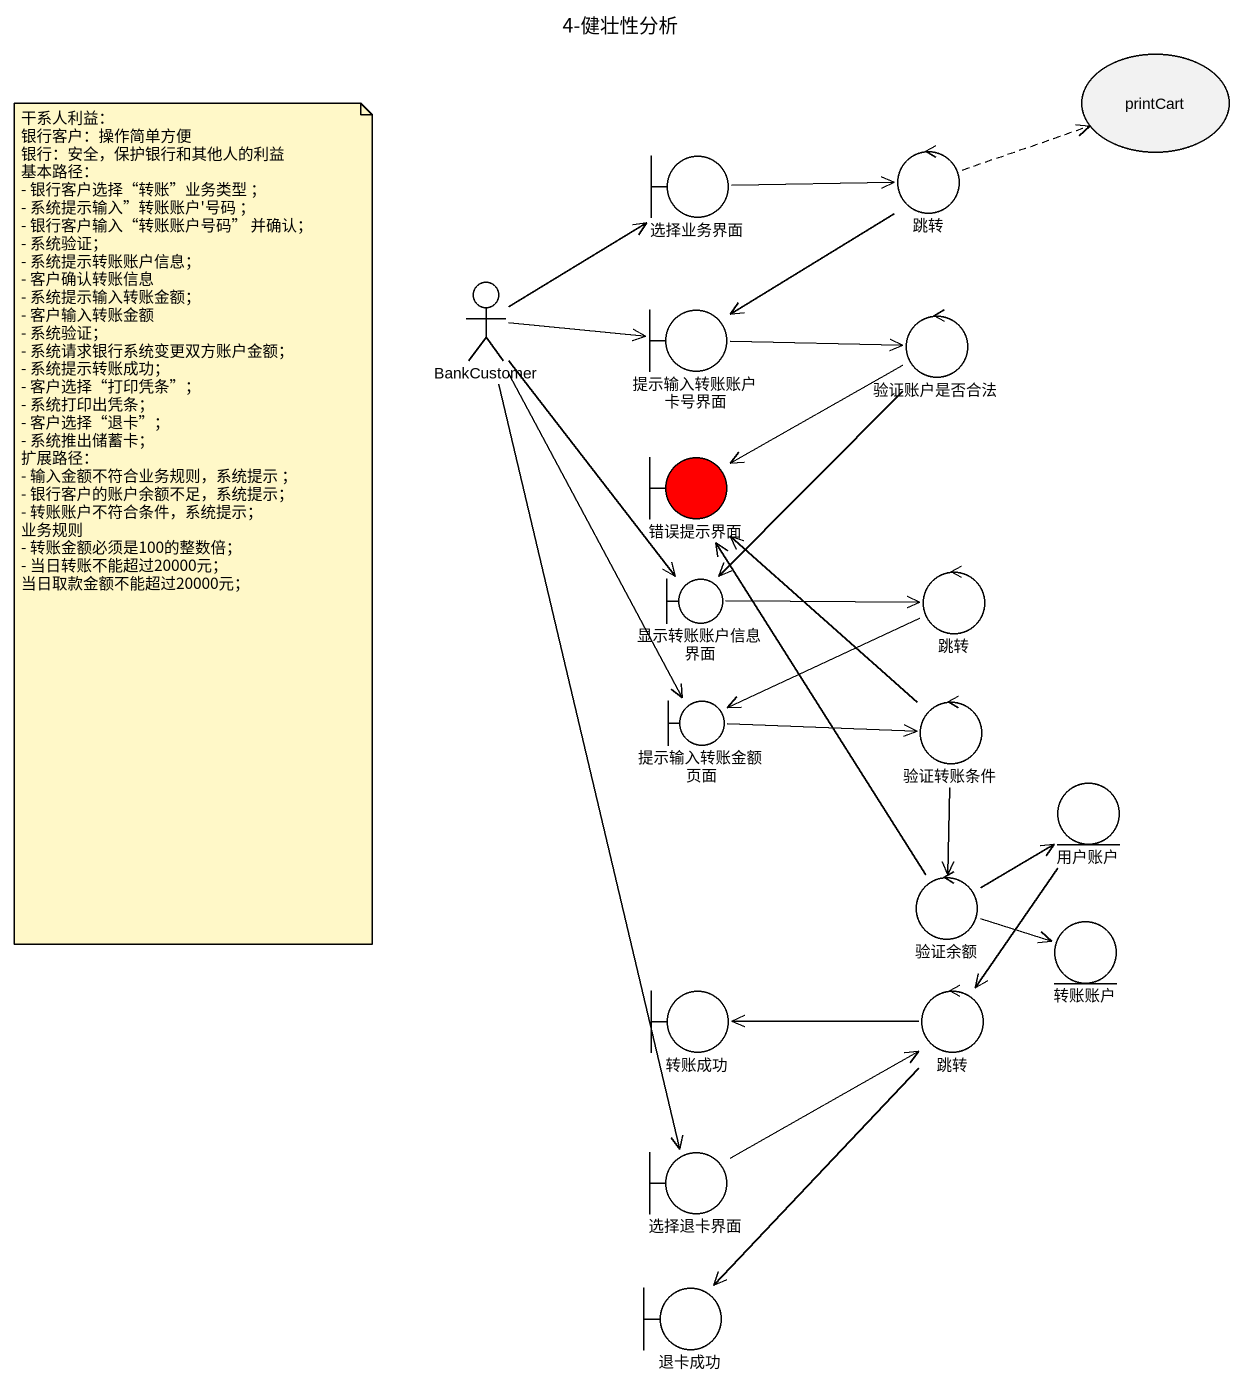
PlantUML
@startuml
title 4-健壮性分析
usecase printCart
control 跳转
boundary 选择业务界面
actor BankCustomer
boundary 提示输入转账账户卡号界面
control 验证账户是否合法
boundary 错误提示界面 #FF0000
boundary 显示转账账户信息界面
control "跳转" as 跳转_2
boundary 提示输入转账金额页面
control 验证转账条件
entity 用户账户
control 验证余额
entity 转账账户
boundary 转账成功
control "跳转" as 跳转_3
boundary 选择退卡界面
boundary 退卡成功
跳转 .right.> printCart
跳转 --> 提示输入转账账户卡号界面
选择业务界面 -right-> 跳转
BankCustomer -up-> 选择业务界面
BankCustomer -right-> 提示输入转账账户卡号界面
BankCustomer --> 显示转账账户信息界面
BankCustomer --> 提示输入转账金额页面
BankCustomer --> 选择退卡界面
提示输入转账账户卡号界面 -right-> 验证账户是否合法
验证账户是否合法 -left-> 错误提示界面
验证账户是否合法 --> 显示转账账户信息界面
显示转账账户信息界面 -right-> 跳转_2
跳转_2 -left-> 提示输入转账金额页面
提示输入转账金额页面 -right-> 验证转账条件
验证转账条件 -up-> 错误提示界面
验证转账条件 --> 验证余额
用户账户 --> 跳转_3
验证余额 -up-> 错误提示界面
验证余额 -up-> 用户账户
验证余额 -right-> 转账账户
跳转_3 -left-> 转账成功
跳转_3 --> 退卡成功
选择退卡界面 -up-> 跳转_3
note as N1
  干系人利益：
  银行客户：操作简单方便
  银行：安全，保护银行和其他人的利益
  基本路径：
  - 银行客户选择“转账”业务类型 ；
  - 系统提示输入”转账账户'号码 ；
  - 银行客户输入“转账账户号码” 并确认；
  - 系统验证；
  - 系统提示转账账户信息；
  - 客户确认转账信息
  - 系统提示输入转账金额；
  - 客户输入转账金额
  - 系统验证；
  - 系统请求银行系统变更双方账户金额；
  - 系统提示转账成功；
  - 客户选择“打印凭条”；
  - 系统打印出凭条；
  - 客户选择“退卡”；
  - 系统推出储蓄卡；
  扩展路径：
  - 输入金额不符合业务规则，系统提示 ；
  - 银行客户的账户余额不足，系统提示；
  - 转账账户不符合条件，系统提示；
  业务规则
  - 转账金额必须是100的整数倍；
  - 当日转账不能超过20000元；
  当日取款金额不能超过20000元；
end note
@enduml
